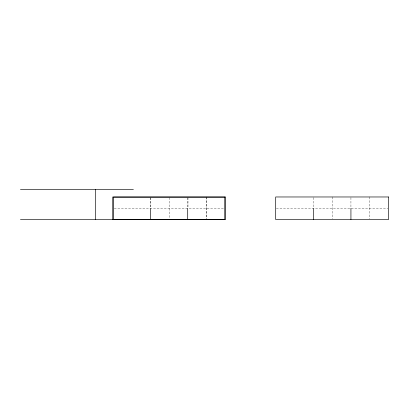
<?xml version="1.0" encoding="UTF-8"?>
<svg xmlns="http://www.w3.org/2000/svg" width="409" height="409" viewBox="0 0 409 409"><rect width="100%" height="100%" fill="white"/><g stroke="black" fill="none" stroke-linecap="round" stroke-linejoin="round"><path stroke-width="0.31" stroke-dasharray="2.04 1.53" d="M114.239 208.263L224.122 208.263M276.331 208.263L387.911 208.263M369.69 196.974L369.69 218.922M350.932 197.603L350.932 207.634M332.174 196.974L332.174 218.922M313.314 197.603L313.314 207.634M206.801 196.974L206.801 218.922M206.233 197.143L206.233 218.743M187.992 197.603L187.992 207.634M187.705 197.782L187.705 207.307M169.178 197.603L169.178 218.922M150.655 197.782L150.655 207.307M150.369 197.603L150.369 207.634"/><path stroke-width="0.61" d="M20.45 189.454L133.38 189.454M20.45 219.546L225.61 219.546L225.61 196.974L112.751 196.974L112.751 219.546M350.932 208.263L350.932 219.546M313.314 208.263L313.314 219.546M187.705 208.263L187.705 219.377M150.655 208.263L150.655 219.377M95.686 189.454L95.686 219.546M388.55 196.974L275.697 196.974L275.697 219.546L388.55 219.546L388.55 196.974M224.761 197.143L113.6 197.143L113.6 219.377L224.761 219.377L224.761 197.143"/></g></svg>
